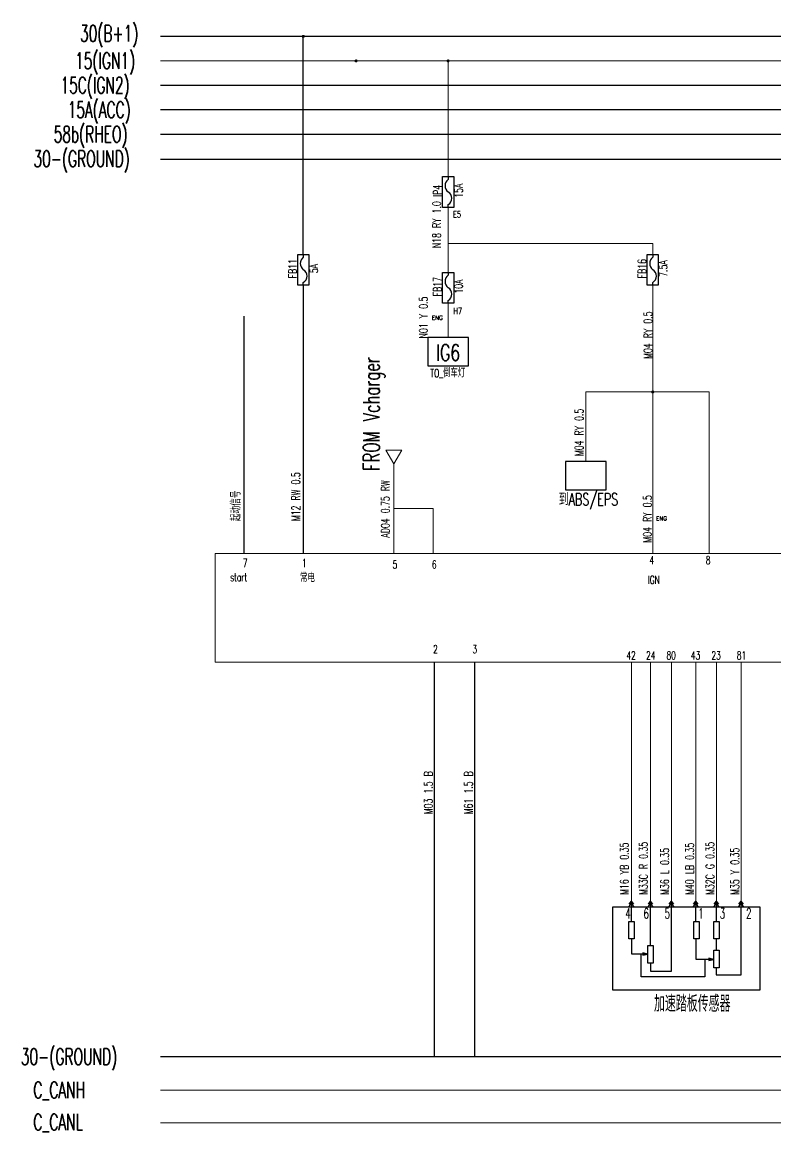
# Model space of a CAD drawing. Extents: x -5354 to -4596, y -1745 to -1441.
# Drawn here: x -5353.8 to -5169, y -1745 to -1473.1 of the extents above; entities that cross this region are included whole.
import ezdxf
from ezdxf.enums import TextEntityAlignment as Align

# ---------------------------------------------------------------- set-up
doc = ezdxf.new("R2010")
doc.units = 0
doc.header["$LTSCALE"] = 25.4
doc.header["$MEASUREMENT"] = 0
for name, pattern in [('CENTER', [16, 13, -1, 1, -1]), ('DASHED', [0.75, 0.5, -0.25]), ('DASHED2', [0.375, 0.25, -0.125]), ('DASHEDX2', [38.1, 25.4, -12.7]), ('HIDDEN', [9.525, 6.35, -3.175]), ('PHANTOM', [17, 12, -1, 1, -1, 1, -1])]:
    doc.linetypes.add(name, pattern=pattern)
for name, color, linetype, lineweight in [('0Filament', 7, 'CONTINUOUS', 20), ('4CONTOUR', 4, 'CONTINUOUS', 50), ('5PHANTOM', 6, 'PHANTOM', 20), ('Lin', 4, 'CONTINUOUS', 50)]:
    doc.layers.add(name, color=color, linetype=linetype, lineweight=lineweight)
for name, color, linetype in [('1CENTER', 1, 'CENTER'), ('2FRAM', 2, 'CONTINUOUS'), ('3DASHED', 3, 'DASHED'), ('blue', 5, 'CONTINUOUS'), ('br', 35, 'CONTINUOUS'), ('other layer', 7, 'CONTINUOUS'), ('导线', 7, 'CONTINUOUS')]:
    doc.layers.add(name, color=color, linetype=linetype)
doc.styles.add('HZ', font='txt.shx', dxfattribs={"width": 0.618, "height": 2.5, "bigfont": 'hztxt.shx'})
doc.styles.add('样式 1', font='txt.shx', dxfattribs={"width": 0.7, "bigfont": 'gbcbig.shx'})

# ---------------------------------------------------------------- blocks, each defined once
blk = doc.blocks.new('FUSE')
at = {"layer": 'other layer', "color": 1}
for p, q in [((0, 7.53), (0, 6.85)), ((0, 0), (0, 0.68))]:
    blk.add_line(p, q, dxfattribs=at)
at = {"layer": 'other layer', "color": 1, "linetype": 'HIDDEN'}
blk.add_lwpolyline([(-1.36, 7.53), (1.36, 7.53), (1.36, 0), (-1.36, 0)], close=True, dxfattribs=at)
at = {"layer": 'other layer', "color": 1}
for centre, radius, start, end in [((1.24, 5.31), 1.98, 128.8945, 231.1055), ((-0.84, 2.22), 1.75, 298.4847, 61.5153)]:
    blk.add_arc(centre, radius, start, end, dxfattribs=at)
at = {"layer": 'other layer', "linetype": 'DASHED2', "style": 'HZ', "width": 0.7}
for tag, p in [('FUSE', (-1.64, 4.03)), ('10A', (3.57, 4.06))]:
    blk.add_attdef(tag, text='', height=2, rotation=90, dxfattribs=at).set_placement(p, align=Align.CENTER)
blk = doc.blocks.new('pointer')
at = {"layer": 'other layer'}
blk.add_lwpolyline([(-5, 7), (-5, 0), (5, 0), (5, 7)], close=True, dxfattribs=at)
at = {"layer": 'other layer', "style": 'HZ', "width": 0.7, "flags": 8}
blk.add_attdef('FR', text='', height=4, dxfattribs=at).set_placement((0, 1.3), align=Align.CENTER)

msp = doc.modelspace()

# ---------------------------------------------------------------- hatches: boundary and pattern name
at = {"layer": '0Filament', "ltscale": 0.1}
for points in [[(-5285.25, -1476.6, 1), (-5284.45, -1476.6, 1)], [(-5272.32, -1482.6, 1), (-5271.53, -1482.6, 1)], [(-5249.74, -1482.6, 1), (-5248.95, -1482.6, 1)], [(-5199.57, -1563.71, 1), (-5198.77, -1563.71, 1)]]:
    msp.add_hatch(color=0, dxfattribs=at).paths.add_polyline_path(points)
at = {"layer": '1CENTER', "linetype": 'DASHEDX2', "ltscale": 0.1}
for points in [[(-5201.58, -1701.16), (-5201.58, -1701.7), (-5200.36, -1701.43)], [(-5185.44, -1702.46), (-5185.44, -1703), (-5184.21, -1702.73)]]:
    msp.add_hatch(color=256, dxfattribs=at).paths.add_polyline_path(points)

# ---------------------------------------------------------------- linework, layer by layer
at = {"layer": '0Filament'}
for p, q in [((-5204.41, -1689.82), (-5204.41, -1629.94)), ((-5199.7, -1689.82), (-5199.7, -1629.94)), ((-5194.56, -1689.82), (-5194.56, -1629.94)), ((-5188.6, -1689.82), (-5188.6, -1629.94)), ((-5188.6, -1671.58), (-5188.6, -1629.94)), ((-5183.56, -1689.82), (-5183.56, -1629.94)), ((-5177.48, -1689.82), (-5177.48, -1629.94))]:
    msp.add_line(p, q, dxfattribs=at)
at = {"layer": '0Filament', "color": 7, "linetype": 'Continuous'}
msp.add_lwpolyline([(-5306.42, -1603.25), (-4791.79, -1603.25), (-4791.79, -1629.94), (-5306.42, -1629.94)], close=True, dxfattribs=at)
at = {"layer": '1CENTER', "color": 1, "linetype": 'ByBlock'}
msp.add_line((-4785.94, -1476.6), (-5319.86, -1476.6), dxfattribs=at)
at = {"layer": '1CENTER', "color": 1}
for p, q in [((-5284.85, -1530.01), (-5284.85, -1476.6)), ((-5284.85, -1537.54), (-5284.85, -1603.25)), ((-5299.47, -1545.13), (-5299.47, -1603.25)), ((-5204.96, -1689.24), (-5204.41, -1688.5)), ((-5204.96, -1689.77), (-5204.41, -1689.03)), ((-5203.85, -1689.24), (-5204.41, -1688.5)), ((-5203.85, -1689.77), (-5204.41, -1689.03)), ((-5204.41, -1693.47), (-5204.41, -1689.82)), ((-5204.41, -1693.47), (-5204.41, -1689.82)), ((-5200.25, -1689.24), (-5199.7, -1688.5)), ((-5200.25, -1689.77), (-5199.7, -1689.03)), ((-5199.14, -1689.24), (-5199.7, -1688.5)), ((-5199.14, -1689.77), (-5199.7, -1689.03)), ((-5199.7, -1699.3), (-5199.7, -1689.82)), ((-5199.7, -1699.3), (-5199.7, -1689.82)), ((-5195.11, -1689.24), (-5194.55, -1688.5)), ((-5195.11, -1689.77), (-5194.55, -1689.03)), ((-5194.56, -1705.63), (-5194.56, -1689.82)), ((-5194.56, -1705.63), (-5194.56, -1689.82)), ((-5194, -1689.24), (-5194.55, -1688.5)), ((-5194, -1689.77), (-5194.55, -1689.03)), ((-5189.15, -1689.24), (-5188.59, -1688.5)), ((-5189.15, -1689.77), (-5188.59, -1689.03)), ((-5188.6, -1693.53), (-5188.6, -1689.82)), ((-5188.6, -1693.53), (-5188.6, -1689.82)), ((-5188.04, -1689.24), (-5188.59, -1688.5)), ((-5188.04, -1689.77), (-5188.59, -1689.03)), ((-5184.11, -1689.24), (-5183.56, -1688.5)), ((-5184.11, -1689.77), (-5183.56, -1689.03)), ((-5183, -1689.24), (-5183.56, -1688.5)), ((-5183, -1689.77), (-5183.56, -1689.03)), ((-5183.56, -1693.53), (-5183.56, -1689.82)), ((-5183.56, -1693.53), (-5183.56, -1689.82)), ((-5178.03, -1689.24), (-5177.47, -1688.5)), ((-5178.03, -1689.77), (-5177.47, -1689.03)), ((-5177.48, -1706.48), (-5177.48, -1689.82)), ((-5177.48, -1706.48), (-5177.48, -1689.82)), ((-5176.92, -1689.24), (-5177.47, -1688.5)), ((-5176.92, -1689.77), (-5177.47, -1689.03)), ((-5205.04, -1697.68), (-5205.04, -1693.42)), ((-5205.04, -1693.42), (-5203.74, -1693.42)), ((-5205.04, -1697.68), (-5205.04, -1693.42)), ((-5205.04, -1693.42), (-5203.74, -1693.42)), ((-5203.74, -1693.42), (-5203.74, -1697.68)), ((-5203.74, -1693.42), (-5203.74, -1697.68)), ((-5189.09, -1697.68), (-5189.09, -1693.42)), ((-5189.09, -1693.42), (-5187.79, -1693.42)), ((-5189.09, -1697.68), (-5189.09, -1693.42)), ((-5189.09, -1693.42), (-5187.79, -1693.42)), ((-5187.79, -1693.42), (-5187.79, -1697.68)), ((-5187.79, -1693.42), (-5187.79, -1697.68)), ((-5184.21, -1697.68), (-5184.21, -1693.42)), ((-5184.21, -1693.42), (-5182.92, -1693.42)), ((-5184.21, -1697.68), (-5184.21, -1693.42)), ((-5184.21, -1693.42), (-5182.92, -1693.42)), ((-5182.92, -1693.42), (-5182.92, -1697.68)), ((-5182.92, -1693.42), (-5182.92, -1697.68)), ((-5203.74, -1697.68), (-5205.04, -1697.68)), ((-5203.74, -1697.68), (-5205.04, -1697.68)), ((-5204.33, -1701.43), (-5204.33, -1697.67)), ((-5204.33, -1701.43), (-5204.33, -1697.67)), ((-5187.79, -1697.68), (-5189.09, -1697.68)), ((-5187.79, -1697.68), (-5189.09, -1697.68)), ((-5188.54, -1702.73), (-5188.54, -1697.68)), ((-5188.54, -1702.73), (-5188.54, -1697.68)), ((-5182.92, -1697.68), (-5184.21, -1697.68)), ((-5182.92, -1697.68), (-5184.21, -1697.68)), ((-5183.51, -1700.53), (-5183.51, -1697.67)), ((-5183.51, -1700.53), (-5183.51, -1697.67)), ((-5200.36, -1701.43), (-5204.33, -1701.43)), ((-5200.36, -1701.43), (-5204.33, -1701.43)), ((-5200.34, -1703.63), (-5200.34, -1699.36)), ((-5200.34, -1699.36), (-5199.04, -1699.36)), ((-5200.34, -1703.63), (-5200.34, -1699.36)), ((-5200.34, -1699.36), (-5199.04, -1699.36)), ((-5199.04, -1699.36), (-5199.04, -1703.63)), ((-5199.04, -1699.36), (-5199.04, -1703.63)), ((-5184.21, -1704.77), (-5184.21, -1700.51)), ((-5184.21, -1700.51), (-5182.92, -1700.51)), ((-5184.21, -1704.77), (-5184.21, -1700.51)), ((-5184.21, -1700.51), (-5182.92, -1700.51)), ((-5182.92, -1700.51), (-5182.92, -1704.77)), ((-5182.92, -1700.51), (-5182.92, -1704.77)), ((-5199.04, -1703.63), (-5200.34, -1703.63)), ((-5199.04, -1703.63), (-5200.34, -1703.63)), ((-5199.75, -1703.61), (-5199.75, -1705.63)), ((-5199.75, -1703.61), (-5199.75, -1705.63)), ((-5184.21, -1702.73), (-5188.54, -1702.73)), ((-5184.21, -1702.73), (-5188.54, -1702.73)), ((-5199.75, -1705.63), (-5194.56, -1705.63)), ((-5199.75, -1705.63), (-5194.56, -1705.63)), ((-5182.92, -1704.77), (-5184.21, -1704.77)), ((-5182.92, -1704.77), (-5184.21, -1704.77)), ((-5183.6, -1704.73), (-5183.6, -1706.48)), ((-5183.6, -1704.73), (-5183.6, -1706.48)), ((-5183.6, -1706.48), (-5177.48, -1706.48)), ((-5183.6, -1706.48), (-5177.48, -1706.48))]:
    msp.add_line(p, q, dxfattribs=at)
at = {"layer": '1CENTER', "color": 1, "linetype": 'HIDDEN', "ltscale": 5}
for p, q in [((-5202, -1706.98), (-5202, -1701.43)), ((-5186.38, -1702.73), (-5186.38, -1706.98)), ((-5186.38, -1706.98), (-5202, -1706.98))]:
    msp.add_line(p, q, dxfattribs=at)
msp.add_lwpolyline([(-5172.93, -1710.26), (-5208.94, -1710.26), (-5208.94, -1689.82), (-5172.93, -1689.82)], close=True, dxfattribs=at)
msp.add_lwpolyline([(-5172.93, -1710.26), (-5208.94, -1710.26), (-5208.94, -1689.82), (-5172.93, -1689.82)], close=True, dxfattribs=at)
at = {"layer": '1CENTER', "linetype": 'DASHEDX2', "ltscale": 0.1}
for points in [[(-5200.36, -1701.43), (-5201.58, -1701.16), (-5201.58, -1701.7)], [(-5184.21, -1702.73), (-5185.44, -1702.46), (-5185.44, -1703)]]:
    msp.add_lwpolyline(points, close=True, dxfattribs=at)
at = {"layer": '2FRAM', "color": 2, "ltscale": 0.1}
for p, q in [((-4785.94, -1506.74), (-5319.86, -1506.74)), ((-5252.73, -1629.94), (-5252.73, -1726.6)), ((-5242.88, -1629.94), (-5242.88, -1726.6)), ((-4785.94, -1726.6), (-5319.86, -1726.6))]:
    msp.add_line(p, q, dxfattribs=at)
at = {"layer": '3DASHED', "color": 3, "linetype": 'ByBlock'}
msp.add_line((-4785.94, -1494.6), (-5319.86, -1494.6), dxfattribs=at)
at = {"layer": '3DASHED', "color": 88, "linetype": 'ByBlock', "lineweight": 9}
msp.add_line((-5319.86, -1734.76), (-4785.94, -1734.76), dxfattribs=at)
at = {"layer": '4CONTOUR', "color": 140, "lineweight": 9}
msp.add_line((-5319.86, -1742.76), (-4785.94, -1742.76), dxfattribs=at)
at = {"layer": '5PHANTOM', "color": 6, "linetype": 'ByBlock'}
msp.add_line((-4785.94, -1482.6), (-5319.86, -1482.6), dxfattribs=at)
at = {"layer": '5PHANTOM', "color": 6}
for p, q in [((-5249.34, -1510.95), (-5249.34, -1482.6)), ((-5199.17, -1530.01), (-5199.17, -1527.31)), ((-5199.17, -1537.54), (-5199.17, -1603.25)), ((-5215.6, -1580.72), (-5215.6, -1563.71))]:
    msp.add_line(p, q, dxfattribs=at)
at = {"layer": '5PHANTOM', "color": 6, "ltscale": 0.1}
for p, q in [((-5249.34, -1518.48), (-5249.34, -1534.42)), ((-5249.34, -1541.95), (-5249.34, -1550.35))]:
    msp.add_line(p, q, dxfattribs=at)
at = {"layer": '5PHANTOM', "color": 6, "linetype": 'ByBlock', "ltscale": 0.1}
for p, q in [((-5199.17, -1527.31), (-5249.34, -1527.31)), ((-5199.17, -1563.71), (-5215.6, -1563.71))]:
    msp.add_line(p, q, dxfattribs=at)
at = {"layer": '5PHANTOM', "color": 1, "linetype": 'PHANTOM'}
for p, q in [((-5199.17, -1563.71), (-5185.33, -1563.71)), ((-5185.33, -1563.71), (-5185.33, -1603.25)), ((-5262.65, -1603.25), (-5262.65, -1581.3)), ((-5262.65, -1592.28), (-5252.99, -1592.28)), ((-5252.99, -1603.25), (-5252.99, -1592.28))]:
    msp.add_line(p, q, dxfattribs=at)
at = {"layer": '5PHANTOM', "color": 1, "linetype": 'PHANTOM', "flags": 128}
msp.add_lwpolyline([(-5262.65, -1581.3), (-5264.59, -1577.94), (-5260.71, -1577.94)], close=True, dxfattribs=at)
at = {"layer": 'blue', "color": 5}
msp.add_line((-4785.94, -1500.6), (-5319.86, -1500.6), dxfattribs=at)
at = {"layer": 'br', "color": 30}
msp.add_line((-4785.94, -1488.6), (-5319.86, -1488.6), dxfattribs=at)

# ---------------------------------------------------------------- block references
at = {"layer": '1CENTER', "linetype": 'DASHED2'}
for p, values in [((-5249.34, -1518.48), {'10A': '15A', 'FUSE': 'IP4'}), ((-5284.85, -1537.54), {'10A': '5A', 'FUSE': 'FB11'}), ((-5199.17, -1537.54), {'10A': '7.5A', 'FUSE': 'FB16'}), ((-5249.34, -1541.95), {'10A': '10A', 'FUSE': 'FB17'})]:
    msp.add_blockref('FUSE', p, dxfattribs=at).add_auto_attribs(values)
at = {"layer": '5PHANTOM'}
ref = msp.add_blockref('pointer', (-5249.34, -1557.35), dxfattribs=at)
ref.add_attrib('FR', 'IG6', dxfattribs={"layer": 'other layer', "color": 6, "height": 4, "style": 'HZ', "width": 0.7}).set_placement((-5249.34, -1556.05), align=Align.CENTER)
at = {"layer": 'other layer'}
msp.add_blockref('pointer', (-5215.6, -1587.72), dxfattribs=at)

# ---------------------------------------------------------------- texts
at = {"layer": '0Filament', "color": 1, "style": 'HZ', "width": 0.67}
for s, p in [('E5', (-5248.13, -1520.95)), ('H7', (-5248.04, -1544.64))]:
    msp.add_text(s, height=1.5, dxfattribs=at).set_placement(p)
at = {"layer": '0Filament', "lineweight": 0, "style": 'HZ', "width": 0.67}
msp.add_text('FROM Vcharger', height=4, rotation=90, dxfattribs=at).set_placement((-5266.14, -1583.07))
at = {"layer": '0Filament', "style": 'HZ', "width": 0.67}
for s, height, p in [('TO_倒车灯', 2, (-5253.69, -1560.1)), ('到ABS/EPS', 3, (-5222.22, -1591.5)), ('加速踏板传感器', 4, (-5198.87, -1715.57))]:
    msp.add_text(s, height=height, dxfattribs=at).set_placement(p)
at = {"layer": '0Filament', "color": 3, "ltscale": 0.1, "style": 'HZ', "width": 0.67}
for s, p in [('4', (-5200.02, -1605.94)), ('8', (-5186.17, -1605.94)), ('7', (-5299.7, -1606.62)), ('1', (-5285.16, -1606.62)), ('5', (-5262.95, -1606.97)), ('6', (-5253.32, -1606.97)), ('start', (-5302.8, -1610.09)), ('常电', (-5285.62, -1610.27)), ('IGN', (-5200.37, -1610.76)), ('2', (-5253.02, -1627.74)), ('3', (-5243.39, -1627.74)), ('42', (-5205.65, -1629.26)), ('24', (-5200.81, -1629.26)), ('80', (-5195.79, -1629.26)), ('43', (-5189.81, -1629.26)), ('23', (-5184.79, -1629.26)), ('81', (-5178.57, -1629.26))]:
    msp.add_text(s, height=2, dxfattribs=at).set_placement(p)
at = {"layer": '0Filament', "char_height": 4, "attachment_point": 1, "style": 'HZ'}
for s, insert, width in [('30(B+1)', (-5339.58, -1473.88), 16.8296), ('15(IGN1)', (-5340.78, -1480.57), 16.8296), ('15C(IGN2)', (-5344.37, -1486.57), 16.8296), ('15A(ACC)', (-5342.62, -1492.57), 16.8296), ('58b(RHEO)', (-5346.06, -1498.57), 16.8296), ('30-(GROUND)', (-5351.01, -1504.57), 16.8296), ('30-(GROUND)', (-5354.1, -1724.57), 16.8296), ('C_CANH', (-5351.04, -1732.74), 20.5562), ('C_CANL', (-5351.04, -1740.6), 20.5562)]:
    msp.add_mtext(s, dxfattribs=dict(at, insert=insert, width=width))
at = {"layer": '1CENTER', "color": 1, "ltscale": 2.5, "char_height": 2.5, "attachment_point": 1, "style": 'HZ'}
for s, insert, width in [('4', (-5205.87, -1690.22), 1.2366), ('6', (-5201.44, -1690.22), 23.7375), ('5', (-5196.27, -1690.22), 12.491), ('1', (-5188.02, -1690.22), 4.2168), ('3', (-5182.76, -1690.22), 5.2251), ('2', (-5176.29, -1690.22), 1.2366)]:
    msp.add_mtext(s, dxfattribs=dict(at, insert=insert, width=width))
at = {"layer": '3DASHED', "color": 3, "lineweight": 5, "ltscale": 0.1, "style": 'HZ', "width": 0.67}
for s, p in [('N01 Y 0.5', (-5254.37, -1550.6)), ('M04 RY 0.5', (-5199.32, -1555.62)), ('M04 RY 0.5', (-5216.19, -1579.44)), ('M12 RW 0.5', (-5285.65, -1595.37)), ('AD04 0.75 RW', (-5263.71, -1599.4)), ('起动信号', (-5300.27, -1595.37)), ('M04 RY 0.5', (-5199.45, -1600.63)), ('M03 1.5 B', (-5253.17, -1667.18)), ('M61 1.5 B', (-5243.32, -1667.18)), ('M16 YB 0.35', (-5205.12, -1686.94)), ('M33C R 0.35', (-5200.44, -1686.94)), ('M40 LB 0.35', (-5189.07, -1686.94)), ('M32C G 0.35', (-5184.11, -1686.94)), ('M36 L 0.35', (-5195.19, -1686.94)), ('M35 Y 0.35', (-5177.99, -1686.94))]:
    msp.add_text(s, height=2.08, rotation=90, dxfattribs=at).set_placement(p)
at = {"layer": 'Lin', "color": 3, "lineweight": 0, "ltscale": 0.1, "style": 'HZ', "width": 0.67}
msp.add_text('N18 RY 1.0', height=2.08, rotation=90, dxfattribs=at).set_placement((-5251.11, -1528.48))
at = {"layer": '导线', "color": 4, "lineweight": 13, "style": '样式 1'}
for p in [(-5253.32, -1546.02), (-5198.37, -1595.2)]:
    msp.add_text('ENG', height=1, dxfattribs=at).set_placement(p)

doc.saveas('drawing.dxf')
